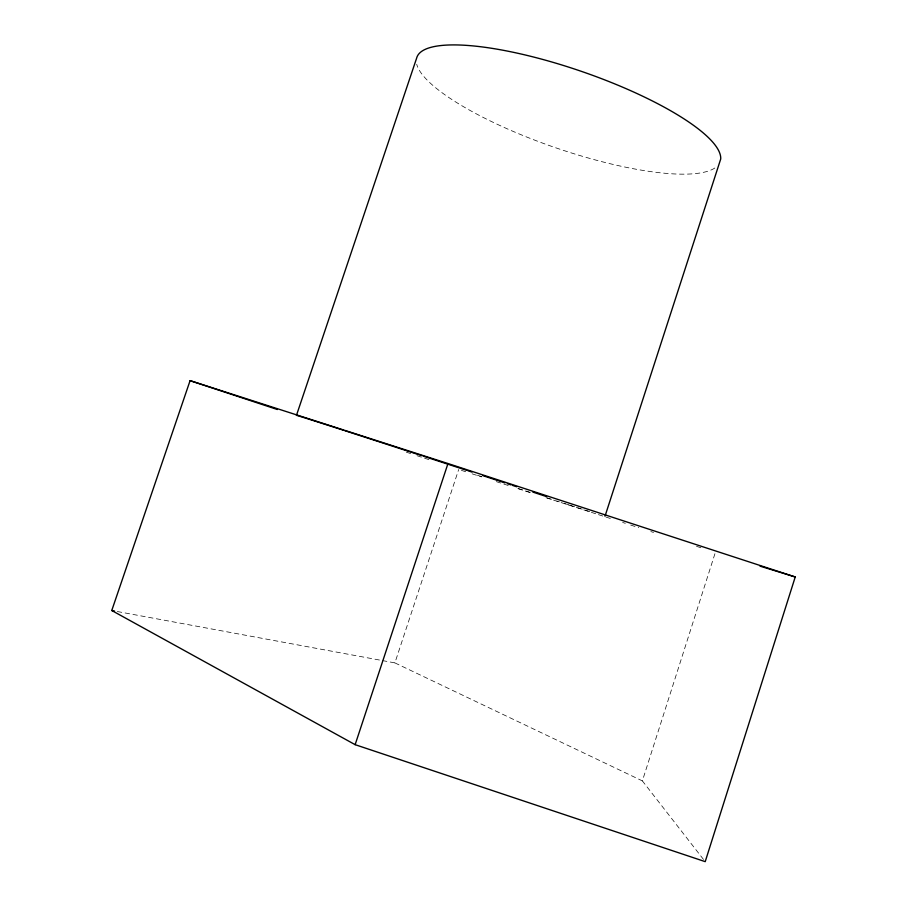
<?xml version="1.0" encoding="UTF-8"?>
<svg xmlns="http://www.w3.org/2000/svg" width="907" height="907" viewBox="0 0 907 907"><rect width="100%" height="100%" fill="white"/><g stroke="black" fill="none" stroke-linecap="round" stroke-linejoin="round"><path stroke-width="0.68" stroke-dasharray="4.54 3.4" d="M703.492 859.439L642.371 780.893L715.351 552.408M382.414 660.579L394.896 662.892L458.693 469.486M117.309 611.522L381.019 660.319M461.38 470.348L466.754 472.082M472.128 473.828L481.538 476.867M496.31 481.64L508.408 485.551M517.818 488.59L531.253 492.932M546.037 497.705L597.101 514.201M598.439 514.632L610.536 518.543M622.633 522.455L625.32 523.316M630.694 525.062L638.755 527.659M650.852 531.57L653.539 532.443M696.542 546.331L701.916 548.066M406.313 452.162L411.687 453.931M417.05 455.711L429.147 459.713M394.896 662.892L642.371 780.893M589.754 511.605A162.466 0.658 18.1 0 1 570.56 505.46M569.074 504.984A162.466 0.658 18.1 0 1 564.369 503.464M559.392 501.866A162.466 0.658 18.1 0 1 556.819 501.027M551.524 499.315A162.466 0.658 18.1 0 1 546.048 497.546M530.346 492.467A162.466 0.658 18.1 0 1 518.18 488.51M481.742 476.651A162.466 0.658 18.1 0 1 476.266 474.86M714.818 168.01A160.358 40.316 19 0 1 553.009 146.843A160.358 40.316 19 0 1 416.721 64.295"/><path stroke-width="1.36" d="M795.235 576.965L705.215 861.65L355.136 744.67L111.765 610.502L190.085 380.645L447.979 463.534L795.235 576.965L760.032 566.149M605.003 516.242L720.714 159.008A160.358 40.316 19 0 0 575.367 69.317A160.358 40.316 19 0 0 416.653 58.082L296.453 415.372A162.466 0.658 18.1 0 1 343.186 430.145M355.136 744.67L447.979 463.534M111.765 610.502L114.543 611.012M190.085 380.645L277.383 409.522M344.683 430.632A162.466 0.658 18.1 0 1 421.766 455.665M423.127 456.108A162.466 0.658 18.1 0 1 466.652 470.336M467.955 470.767A162.466 0.658 18.1 0 1 471.969 472.082M482.694 475.597A162.466 0.658 18.1 0 1 504.904 482.887M507.421 483.714A162.466 0.658 18.1 0 1 511.14 484.939M512.534 485.404A162.466 0.658 18.1 0 1 516.707 486.776M532.851 492.093A162.466 0.658 18.1 0 1 546.524 496.605"/></g></svg>
